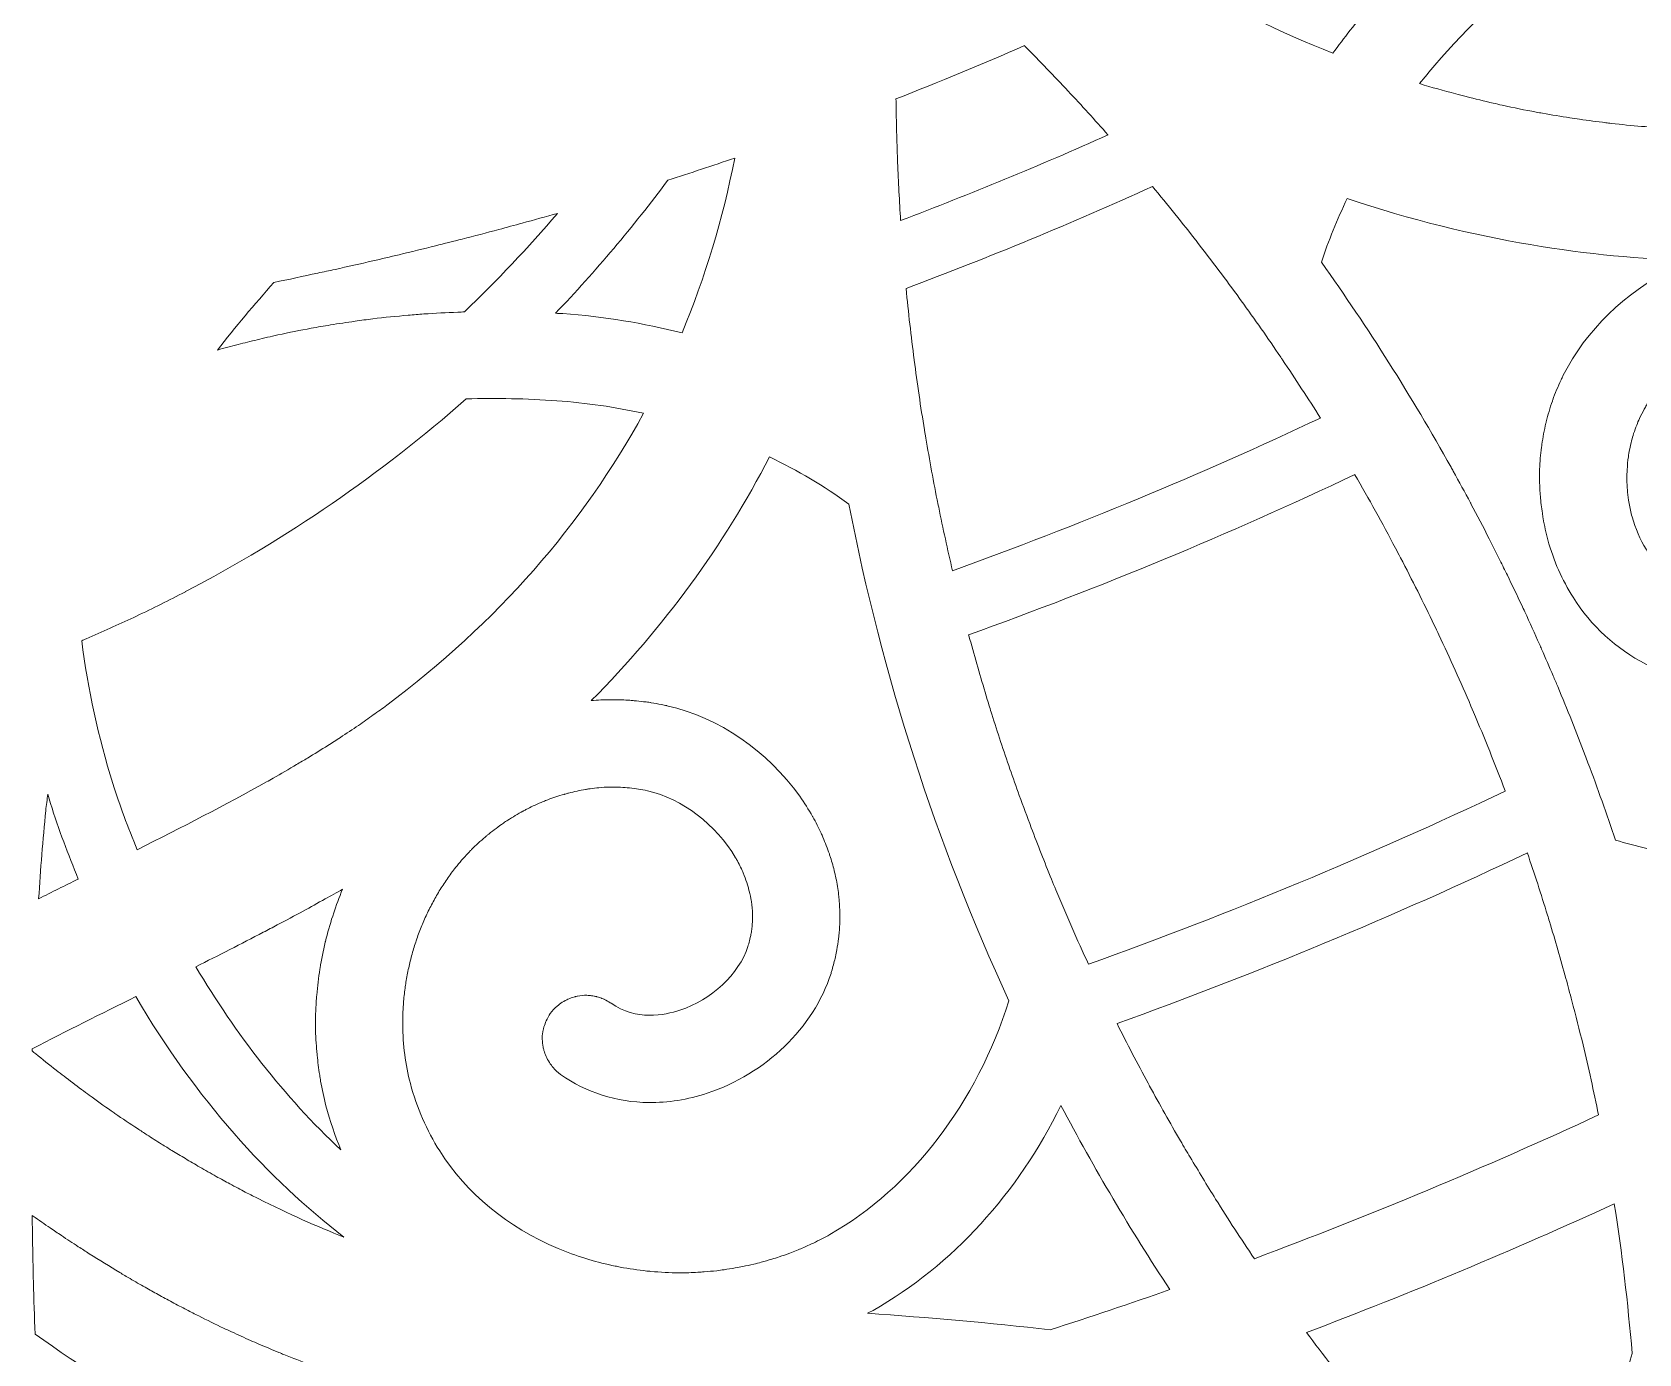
# Model space of a CAD drawing. Header units: millimetres. Extents: x -131 to 670, y -112 to 1620.
# Drawn here: x 492.83 to 541.52, y 576.29 to 616.36 of the extents above; entities that cross this region are included whole.
import ezdxf

# ---------------------------------------------------------------- set-up
doc = ezdxf.new("R2010")
doc.units = ezdxf.units.MM
doc.header["$MEASUREMENT"] = 0
doc.layers.add('Layer 2', color=7, linetype='Continuous')

msp = doc.modelspace()

# ---------------------------------------------------------------- linework, layer by layer
at = {"layer": 'Layer 2', "lineweight": 0}
for points, knots in [([(535.338, 615.354), (536.368, 616.54), (537.502, 617.627), (538.712, 618.617), (539.265, 618.653), (539.816, 618.703), (540.367, 618.759), (540.458, 618.769), (540.548, 618.779), (540.638, 618.789), (541.128, 618.843), (541.617, 618.905), (542.105, 618.975), (542.171, 618.985), (542.236, 618.993), (542.302, 619.003), (543.411, 619.168), (544.515, 619.378), (545.612, 619.63), (545.693, 619.649), (545.773, 619.668), (545.854, 619.687), (546.96, 619.948), (548.058, 620.252), (549.144, 620.602), (549.172, 620.61), (549.199, 620.62), (549.226, 620.628), (549.738, 620.794), (550.248, 620.972), (550.755, 621.157), (550.817, 621.18), (550.879, 621.202), (550.941, 621.225), (551.475, 621.424), (552.007, 621.629), (552.535, 621.85), (553.362, 620.752), (554.101, 619.595), (554.736, 618.374), (555.099, 617.676), (555.441, 616.925), (555.757, 616.135), (554.491, 615.713), (553.25, 615.303), (552.042, 614.935), (552.021, 614.929), (552.001, 614.923), (551.98, 614.916), (551.603, 614.801), (551.228, 614.691), (550.857, 614.585), (550.804, 614.57), (550.752, 614.556), (550.698, 614.541), (550.353, 614.443), (550.01, 614.349), (549.671, 614.261), (549.606, 614.244), (549.543, 614.23), (549.478, 614.213), (549.149, 614.13), (548.822, 614.049), (548.498, 613.975), (548.444, 613.963), (548.392, 613.953), (548.338, 613.942), (547.626, 613.784), (546.928, 613.651), (546.249, 613.555), (546.247, 613.555), (546.244, 613.555), (546.243, 613.555), (546.08, 613.532), (545.905, 613.512), (545.724, 613.494), (545.666, 613.488), (545.604, 613.484), (545.544, 613.478), (545.411, 613.466), (545.275, 613.456), (545.134, 613.447), (545.063, 613.443), (544.99, 613.439), (544.917, 613.435), (544.772, 613.427), (544.621, 613.421), (544.467, 613.416), (544.396, 613.415), (544.327, 613.412), (544.255, 613.411), (544.031, 613.406), (543.801, 613.404), (543.562, 613.407), (543.556, 613.407), (543.552, 613.407), (543.547, 613.407), (543.289, 613.41), (543.019, 613.418), (542.744, 613.43), (542.665, 613.433), (542.583, 613.437), (542.503, 613.442), (542.284, 613.453), (542.061, 613.467), (541.833, 613.484), (541.757, 613.49), (541.682, 613.494), (541.604, 613.501), (541.307, 613.525), (541.003, 613.554), (540.692, 613.59), (540.634, 613.596), (540.575, 613.605), (540.518, 613.611), (540.258, 613.642), (539.993, 613.677), (539.724, 613.716), (539.627, 613.73), (539.529, 613.745), (539.431, 613.76), (539.16, 613.802), (538.884, 613.848), (538.605, 613.899), (538.54, 613.91), (538.477, 613.92), (538.412, 613.932), (538.074, 613.996), (537.73, 614.066), (537.382, 614.143), (537.292, 614.162), (537.201, 614.185), (537.11, 614.205), (536.838, 614.268), (536.564, 614.334), (536.286, 614.405), (536.182, 614.431), (536.078, 614.458), (535.973, 614.486), (535.611, 614.582), (535.247, 614.683), (534.879, 614.795), (534.878, 614.795), (534.877, 614.796), (534.876, 614.796), (535.026, 614.983), (535.178, 615.17), (535.338, 615.354)], [0, 0, 0, 0, 1, 1, 1, 2, 2, 2, 3, 3, 3, 4, 4, 4, 5, 5, 5, 6, 6, 6, 7, 7, 7, 8, 8, 8, 9, 9, 9, 10, 10, 10, 11, 11, 11, 12, 12, 12, 13, 13, 13, 14, 14, 14, 15, 15, 15, 16, 16, 16, 17, 17, 17, 18, 18, 18, 19, 19, 19, 20, 20, 20, 21, 21, 21, 22, 22, 22, 23, 23, 23, 24, 24, 24, 25, 25, 25, 26, 26, 26, 27, 27, 27, 28, 28, 28, 29, 29, 29, 30, 30, 30, 31, 31, 31, 32, 32, 32, 33, 33, 33, 34, 34, 34, 35, 35, 35, 36, 36, 36, 37, 37, 37, 38, 38, 38, 39, 39, 39, 40, 40, 40, 41, 41, 41, 42, 42, 42, 43, 43, 43, 44, 44, 44, 45, 45, 45, 46, 46, 46, 47, 47, 47, 48, 48, 48, 49, 49, 49, 49]), ([(527.481, 618.081), (528.106, 618.389), (528.727, 618.704), (529.345, 619.024), (531.117, 618.752), (532.902, 618.594), (534.691, 618.544), (534.225, 618.075), (533.773, 617.591), (533.339, 617.091), (532.951, 616.645), (532.589, 616.185), (532.247, 615.717), (530.672, 616.344), (529.069, 617.115), (527.481, 618.081)], [0, 0, 0, 0, 1, 1, 1, 2, 2, 2, 3, 3, 3, 4, 4, 4, 5, 5, 5, 5]), ([(522.902, 615.948), (522.912, 615.937), (522.922, 615.927), (522.932, 615.916), (523.371, 615.475), (523.8, 615.025), (524.227, 614.572), (524.635, 614.134), (525.038, 613.691), (525.435, 613.244), (525.435, 613.244), (525.437, 613.242), (525.437, 613.242), (523.368, 612.312), (521.27, 611.452), (519.151, 610.645), (519.114, 611.231), (519.083, 611.818), (519.058, 612.406), (519.043, 612.833), (519.03, 613.261), (519.021, 613.69), (519.017, 613.904), (519.012, 614.118), (519.01, 614.332), (520.317, 614.846), (521.615, 615.384), (522.902, 615.948)], [0, 0, 0, 0, 1, 1, 1, 2, 2, 2, 3, 3, 3, 4, 4, 4, 5, 5, 5, 6, 6, 6, 7, 7, 7, 8, 8, 8, 9, 9, 9, 9]), ([(512.097, 611.87), (512.775, 612.087), (513.451, 612.31), (514.124, 612.539), (513.76, 610.682), (513.222, 608.917), (512.525, 607.241), (511.361, 607.534), (510.155, 607.736), (508.914, 607.823), (508.84, 607.828), (508.766, 607.83), (508.692, 607.835), (509.907, 609.108), (511.044, 610.455), (512.097, 611.87)], [0, 0, 0, 0, 1, 1, 1, 2, 2, 2, 3, 3, 3, 4, 4, 4, 5, 5, 5, 5]), ([(520.724, 600.03), (520.573, 600.67), (520.435, 601.312), (520.304, 601.957), (520.289, 602.031), (520.272, 602.105), (520.257, 602.179), (520.126, 602.841), (520.005, 603.507), (519.894, 604.176), (519.887, 604.218), (519.879, 604.26), (519.872, 604.302), (519.757, 605.003), (519.654, 605.706), (519.562, 606.413), (519.561, 606.416), (519.561, 606.42), (519.56, 606.424), (519.467, 607.142), (519.386, 607.863), (519.316, 608.586), (521.839, 609.534), (524.331, 610.559), (526.782, 611.678), (527.242, 611.126), (527.692, 610.567), (528.133, 610), (528.139, 609.993), (528.145, 609.985), (528.15, 609.978), (528.584, 609.419), (529.009, 608.854), (529.425, 608.281), (529.425, 608.281), (529.473, 608.214), (529.473, 608.214), (529.881, 607.65), (530.28, 607.08), (530.67, 606.503), (530.688, 606.477), (530.705, 606.45), (530.723, 606.424), (531.115, 605.842), (531.498, 605.254), (531.871, 604.658), (528.232, 602.936), (524.511, 601.395), (520.724, 600.03)], [0, 0, 0, 0, 1, 1, 1, 2, 2, 2, 3, 3, 3, 4, 4, 4, 5, 5, 5, 6, 6, 6, 7, 7, 7, 8, 8, 8, 9, 9, 9, 10, 10, 10, 11, 11, 11, 12, 12, 12, 13, 13, 13, 14, 14, 14, 15, 15, 15, 16, 16, 16, 16]), ([(547.357, 591.627), (547.128, 591.564), (546.894, 591.512), (546.659, 591.465), (546.589, 591.452), (546.519, 591.441), (546.449, 591.428), (546.273, 591.397), (546.096, 591.371), (545.918, 591.349), (545.847, 591.341), (545.776, 591.332), (545.706, 591.324), (545.463, 591.3), (545.219, 591.282), (544.972, 591.273), (544.662, 591.263), (544.348, 591.269), (544.033, 591.284), (543.933, 591.289), (543.833, 591.299), (543.733, 591.307), (543.512, 591.323), (543.291, 591.344), (543.069, 591.372), (542.957, 591.386), (542.845, 591.403), (542.733, 591.42), (542.51, 591.455), (542.288, 591.496), (542.065, 591.543), (541.965, 591.564), (541.865, 591.582), (541.765, 591.606), (541.448, 591.68), (541.131, 591.763), (540.816, 591.861), (540.815, 591.861), (540.813, 591.862), (540.813, 591.862), (540.55, 592.651), (540.273, 593.433), (539.982, 594.209), (539.954, 594.283), (539.924, 594.357), (539.896, 594.431), (539.63, 595.131), (539.354, 595.826), (539.066, 596.514), (539.02, 596.624), (538.972, 596.733), (538.925, 596.842), (538.81, 597.113), (538.695, 597.383), (538.577, 597.652), (538.556, 597.701), (538.533, 597.749), (538.511, 597.797), (538.366, 598.125), (538.218, 598.453), (538.068, 598.778), (538.036, 598.846), (538.003, 598.913), (537.972, 598.98), (537.829, 599.285), (537.685, 599.59), (537.538, 599.892), (537.464, 600.045), (537.387, 600.196), (537.312, 600.347), (537.204, 600.564), (537.098, 600.781), (536.989, 600.996), (536.807, 601.353), (536.621, 601.708), (536.433, 602.061), (536.429, 602.07), (536.424, 602.078), (536.42, 602.087), (536.249, 602.407), (536.075, 602.725), (535.899, 603.042), (535.876, 603.083), (535.854, 603.125), (535.831, 603.167), (534.634, 605.314), (533.321, 607.389), (531.901, 609.382), (532.117, 610.034), (532.382, 610.678), (532.683, 611.312), (536.541, 610.014), (540.168, 609.507), (543.055, 609.439), (541.586, 608.794), (540.333, 607.769), (539.512, 606.456), (539.397, 606.271), (539.294, 606.078), (539.198, 605.88), (539.187, 605.858), (539.175, 605.835), (539.165, 605.812), (539.071, 605.615), (538.987, 605.412), (538.913, 605.205), (538.909, 605.194), (538.906, 605.182), (538.902, 605.171), (538.83, 604.965), (538.768, 604.754), (538.715, 604.54), (538.713, 604.529), (538.709, 604.517), (538.706, 604.506), (538.655, 604.291), (538.615, 604.073), (538.584, 603.853), (538.58, 603.826), (538.577, 603.798), (538.573, 603.771), (538.545, 603.551), (538.523, 603.33), (538.516, 603.106), (538.508, 602.886), (538.514, 602.665), (538.526, 602.444), (538.529, 602.392), (538.534, 602.34), (538.538, 602.289), (538.552, 602.116), (538.572, 601.943), (538.599, 601.771), (538.607, 601.716), (538.614, 601.662), (538.624, 601.608), (538.662, 601.391), (538.707, 601.175), (538.766, 600.962), (538.941, 600.329), (539.199, 599.745), (539.53, 599.224), (540.08, 598.356), (540.832, 597.66), (541.739, 597.198), (542.511, 596.804), (543.397, 596.615), (544.3, 596.631), (544.813, 596.639), (545.33, 596.721), (545.835, 596.861), (545.957, 596.894), (546.077, 596.931), (546.196, 596.971), (546.455, 597.06), (546.71, 597.161), (546.957, 597.286), (548.446, 598.033), (549.444, 599.325), (549.699, 600.829), (549.717, 600.937), (549.717, 601.043), (549.709, 601.148), (549.705, 601.212), (549.698, 601.276), (549.684, 601.338), (549.678, 601.366), (549.667, 601.393), (549.659, 601.422), (549.644, 601.472), (549.629, 601.521), (549.608, 601.569), (549.596, 601.597), (549.582, 601.623), (549.568, 601.65), (549.545, 601.695), (549.52, 601.74), (549.491, 601.782), (549.475, 601.807), (549.458, 601.83), (549.44, 601.853), (549.408, 601.895), (549.374, 601.935), (549.336, 601.973), (549.317, 601.992), (549.298, 602.011), (549.278, 602.029), (549.236, 602.068), (549.191, 602.102), (549.143, 602.135), (549.124, 602.149), (549.106, 602.163), (549.086, 602.175), (549.028, 602.211), (548.967, 602.241), (548.903, 602.267), (548.89, 602.273), (548.879, 602.28), (548.866, 602.285), (548.785, 602.315), (548.702, 602.34), (548.614, 602.355), (548.523, 602.371), (548.433, 602.376), (548.345, 602.373), (548.29, 602.372), (548.237, 602.36), (548.183, 602.352), (548.161, 602.348), (548.139, 602.347), (548.117, 602.343), (548.112, 602.342), (548.108, 602.342), (548.104, 602.341), (548.078, 602.335), (548.053, 602.325), (548.027, 602.317), (548.008, 602.312), (547.991, 602.305), (547.973, 602.299), (547.945, 602.29), (547.917, 602.282), (547.89, 602.271), (547.885, 602.269), (547.88, 602.268), (547.875, 602.265), (547.846, 602.253), (547.819, 602.238), (547.791, 602.224), (547.781, 602.219), (547.771, 602.212), (547.76, 602.206), (547.734, 602.191), (547.707, 602.177), (547.682, 602.161), (547.676, 602.157), (547.67, 602.154), (547.664, 602.151), (547.637, 602.132), (547.611, 602.113), (547.586, 602.094), (547.578, 602.088), (547.572, 602.081), (547.565, 602.076), (547.541, 602.057), (547.519, 602.037), (547.496, 602.016), (547.49, 602.01), (547.483, 602.006), (547.477, 601.999), (547.454, 601.977), (547.431, 601.954), (547.409, 601.929), (547.406, 601.926), (547.403, 601.921), (547.399, 601.917), (547.377, 601.891), (547.356, 601.864), (547.336, 601.836), (547.33, 601.829), (547.323, 601.821), (547.318, 601.813), (547.3, 601.788), (547.281, 601.763), (547.264, 601.736), (547.262, 601.732), (547.26, 601.727), (547.257, 601.723), (547.241, 601.694), (547.227, 601.664), (547.212, 601.634), (547.205, 601.618), (547.197, 601.605), (547.19, 601.589), (547.179, 601.564), (547.166, 601.541), (547.156, 601.516), (547.155, 601.513), (547.155, 601.51), (547.154, 601.506), (547.14, 601.468), (547.131, 601.427), (547.121, 601.387), (547.11, 601.348), (547.096, 601.312), (547.089, 601.273), (547.089, 601.272), (547.089, 601.272), (547.089, 601.271), (546.935, 600.363), (546.195, 599.866), (545.768, 599.651), (544.86, 599.195), (543.724, 599.157), (542.939, 599.557), (542.452, 599.805), (542.044, 600.191), (541.741, 600.681), (541.56, 600.975), (541.417, 601.305), (541.317, 601.666), (541.28, 601.798), (541.252, 601.932), (541.228, 602.067), (541.223, 602.099), (541.218, 602.132), (541.213, 602.164), (541.197, 602.273), (541.184, 602.382), (541.175, 602.492), (541.173, 602.521), (541.17, 602.551), (541.168, 602.58), (541.158, 602.749), (541.16, 602.918), (541.169, 603.086), (541.175, 603.22), (541.187, 603.353), (541.205, 603.484), (541.215, 603.554), (541.229, 603.622), (541.242, 603.69), (541.26, 603.785), (541.28, 603.879), (541.304, 603.971), (541.323, 604.044), (541.343, 604.115), (541.366, 604.186), (541.393, 604.274), (541.425, 604.359), (541.458, 604.443), (541.484, 604.511), (541.51, 604.579), (541.54, 604.645), (541.585, 604.742), (541.636, 604.836), (541.689, 604.928), (541.712, 604.969), (541.732, 605.012), (541.756, 605.051), (541.814, 605.143), (541.875, 605.233), (541.94, 605.321), (541.999, 605.399), (542.06, 605.476), (542.124, 605.551), (542.14, 605.571), (542.156, 605.591), (542.172, 605.61), (542.18, 605.619), (542.189, 605.627), (542.197, 605.636), (542.322, 605.778), (542.456, 605.912), (542.599, 606.04), (542.603, 606.043), (542.606, 606.047), (542.611, 606.051), (542.632, 606.07), (542.654, 606.089), (542.676, 606.108), (542.685, 606.116), (542.695, 606.124), (542.704, 606.131), (542.843, 606.249), (542.989, 606.36), (543.14, 606.464), (543.159, 606.477), (543.178, 606.492), (543.197, 606.505), (543.204, 606.509), (543.212, 606.514), (543.219, 606.519), (543.235, 606.529), (543.252, 606.539), (543.269, 606.55), (543.621, 606.778), (544.004, 606.971), (544.41, 607.125), (544.436, 607.135), (544.461, 607.146), (544.487, 607.156), (544.489, 607.157), (544.49, 607.157), (544.492, 607.158), (544.518, 607.167), (544.545, 607.175), (544.572, 607.184), (544.754, 607.248), (544.941, 607.305), (545.131, 607.353), (545.138, 607.355), (545.145, 607.357), (545.152, 607.359), (545.183, 607.367), (545.213, 607.374), (545.243, 607.381), (545.255, 607.383), (545.267, 607.385), (545.278, 607.388), (545.471, 607.432), (545.667, 607.468), (545.864, 607.495), (545.886, 607.498), (545.907, 607.502), (545.928, 607.505), (545.95, 607.507), (545.972, 607.51), (545.994, 607.512), (546.013, 607.514), (546.032, 607.516), (546.051, 607.518), (546.144, 607.528), (546.237, 607.537), (546.33, 607.544), (546.453, 607.552), (546.576, 607.557), (546.7, 607.558), (546.991, 607.561), (547.284, 607.545), (547.576, 607.508), (549.698, 607.241), (551.695, 605.993), (552.885, 604.214), (552.964, 604.096), (553.04, 603.975), (553.112, 603.852), (553.7, 602.844), (554.028, 601.744), (554.091, 600.608), (554.154, 599.472), (553.952, 598.301), (553.482, 597.148), (552.397, 594.484), (550.05, 592.368), (547.357, 591.627)], [0, 0, 0, 0, 1, 1, 1, 2, 2, 2, 3, 3, 3, 4, 4, 4, 5, 5, 5, 6, 6, 6, 7, 7, 7, 8, 8, 8, 9, 9, 9, 10, 10, 10, 11, 11, 11, 12, 12, 12, 13, 13, 13, 14, 14, 14, 15, 15, 15, 16, 16, 16, 17, 17, 17, 18, 18, 18, 19, 19, 19, 20, 20, 20, 21, 21, 21, 22, 22, 22, 23, 23, 23, 24, 24, 24, 25, 25, 25, 26, 26, 26, 27, 27, 27, 28, 28, 28, 29, 29, 29, 30, 30, 30, 31, 31, 31, 32, 32, 32, 33, 33, 33, 34, 34, 34, 35, 35, 35, 36, 36, 36, 37, 37, 37, 38, 38, 38, 39, 39, 39, 40, 40, 40, 41, 41, 41, 42, 42, 42, 43, 43, 43, 44, 44, 44, 45, 45, 45, 46, 46, 46, 47, 47, 47, 48, 48, 48, 49, 49, 49, 50, 50, 50, 51, 51, 51, 52, 52, 52, 53, 53, 53, 54, 54, 54, 55, 55, 55, 56, 56, 56, 57, 57, 57, 58, 58, 58, 59, 59, 59, 60, 60, 60, 61, 61, 61, 62, 62, 62, 63, 63, 63, 64, 64, 64, 65, 65, 65, 66, 66, 66, 67, 67, 67, 68, 68, 68, 69, 69, 69, 70, 70, 70, 71, 71, 71, 72, 72, 72, 73, 73, 73, 74, 74, 74, 75, 75, 75, 76, 76, 76, 77, 77, 77, 78, 78, 78, 79, 79, 79, 80, 80, 80, 81, 81, 81, 82, 82, 82, 83, 83, 83, 84, 84, 84, 85, 85, 85, 86, 86, 86, 87, 87, 87, 88, 88, 88, 89, 89, 89, 90, 90, 90, 91, 91, 91, 92, 92, 92, 93, 93, 93, 94, 94, 94, 95, 95, 95, 96, 96, 96, 97, 97, 97, 98, 98, 98, 99, 99, 99, 100, 100, 100, 101, 101, 101, 102, 102, 102, 103, 103, 103, 104, 104, 104, 105, 105, 105, 106, 106, 106, 107, 107, 107, 108, 108, 108, 109, 109, 109, 110, 110, 110, 111, 111, 111, 112, 112, 112, 113, 113, 113, 114, 114, 114, 115, 115, 115, 116, 116, 116, 117, 117, 117, 118, 118, 118, 119, 119, 119, 120, 120, 120, 121, 121, 121, 122, 122, 122, 123, 123, 123, 124, 124, 124, 125, 125, 125, 126, 126, 126, 127, 127, 127, 128, 128, 128, 129, 129, 129, 130, 130, 130, 131, 131, 131, 132, 132, 132, 133, 133, 133, 134, 134, 134, 135, 135, 135, 136, 136, 136, 137, 137, 137, 138, 138, 138, 139, 139, 139, 140, 140, 140, 141, 141, 141, 142, 142, 142, 143, 143, 143, 144, 144, 144, 145, 145, 145, 145]), ([(505.929, 607.877), (505.862, 607.875), (505.795, 607.869), (505.728, 607.866), (505.386, 607.854), (505.044, 607.835), (504.703, 607.812), (504.544, 607.801), (504.386, 607.789), (504.227, 607.775), (503.869, 607.744), (503.512, 607.709), (503.155, 607.666), (502.974, 607.644), (502.795, 607.617), (502.615, 607.592), (502.366, 607.558), (502.119, 607.521), (501.871, 607.48), (501.677, 607.448), (501.482, 607.416), (501.288, 607.38), (500.95, 607.318), (500.613, 607.251), (500.277, 607.177), (500.066, 607.132), (499.858, 607.08), (499.648, 607.03), (499.456, 606.984), (499.265, 606.936), (499.074, 606.886), (498.864, 606.832), (498.654, 606.778), (498.446, 606.719), (498.445, 606.719), (498.444, 606.718), (498.443, 606.718), (498.992, 607.419), (499.565, 608.102), (500.159, 608.769), (500.603, 608.859), (501.044, 608.956), (501.486, 609.051), (501.662, 609.089), (501.838, 609.125), (502.013, 609.163), (502.394, 609.247), (502.774, 609.335), (503.154, 609.423), (503.419, 609.484), (503.685, 609.545), (503.95, 609.608), (504.32, 609.696), (504.689, 609.787), (505.058, 609.879), (505.326, 609.946), (505.593, 610.014), (505.86, 610.083), (506.232, 610.178), (506.603, 610.274), (506.973, 610.373), (507.211, 610.436), (507.447, 610.503), (507.684, 610.568), (508.039, 610.666), (508.396, 610.76), (508.75, 610.862), (507.859, 609.821), (506.918, 608.825), (505.929, 607.877)], [0, 0, 0, 0, 1, 1, 1, 2, 2, 2, 3, 3, 3, 4, 4, 4, 5, 5, 5, 6, 6, 6, 7, 7, 7, 8, 8, 8, 9, 9, 9, 10, 10, 10, 11, 11, 11, 12, 12, 12, 13, 13, 13, 14, 14, 14, 15, 15, 15, 16, 16, 16, 17, 17, 17, 18, 18, 18, 19, 19, 19, 20, 20, 20, 21, 21, 21, 22, 22, 22, 23, 23, 23, 23]), ([(495.908, 598.612), (495.936, 598.625), (495.963, 598.639), (495.991, 598.653), (496.49, 598.89), (496.985, 599.134), (497.473, 599.39), (497.475, 599.391), (497.478, 599.393), (497.481, 599.395), (500.551, 601.002), (503.407, 602.965), (505.986, 605.237), (506.442, 605.251), (506.899, 605.253), (507.357, 605.244), (507.814, 605.235), (508.272, 605.214), (508.729, 605.182), (509.628, 605.119), (510.505, 604.987), (511.357, 604.801), (509.514, 601.418), (506.921, 598.456), (503.576, 595.95), (503.444, 595.851), (503.304, 595.755), (503.168, 595.657), (503.019, 595.551), (502.873, 595.444), (502.72, 595.339), (502.542, 595.217), (502.356, 595.097), (502.171, 594.977), (502.046, 594.895), (501.921, 594.812), (501.793, 594.731), (501.59, 594.603), (501.383, 594.476), (501.173, 594.349), (501.064, 594.283), (500.954, 594.218), (500.844, 594.152), (500.61, 594.014), (500.374, 593.876), (500.133, 593.739), (500.065, 593.701), (499.996, 593.663), (499.928, 593.624), (498.692, 592.93), (497.376, 592.254), (496.012, 591.571), (495.731, 592.248), (495.484, 592.92), (495.278, 593.573), (494.832, 594.987), (494.517, 596.434), (494.331, 597.905), (494.376, 597.924), (494.421, 597.946), (494.466, 597.965), (494.951, 598.173), (495.432, 598.387), (495.908, 598.612)], [0, 0, 0, 0, 1, 1, 1, 2, 2, 2, 3, 3, 3, 4, 4, 4, 5, 5, 5, 6, 6, 6, 7, 7, 7, 8, 8, 8, 9, 9, 9, 10, 10, 10, 11, 11, 11, 12, 12, 12, 13, 13, 13, 14, 14, 14, 15, 15, 15, 16, 16, 16, 17, 17, 17, 18, 18, 18, 19, 19, 19, 20, 20, 20, 21, 21, 21, 21]), ([(508.292, 585.824), (508.293, 585.744), (508.3, 585.663), (508.315, 585.584), (508.322, 585.551), (508.332, 585.519), (508.341, 585.486), (508.359, 585.424), (508.379, 585.363), (508.405, 585.303), (508.419, 585.271), (508.434, 585.241), (508.451, 585.21), (508.484, 585.149), (508.522, 585.092), (508.565, 585.036), (508.583, 585.012), (508.599, 584.988), (508.618, 584.966), (508.685, 584.889), (508.759, 584.817), (508.845, 584.756), (509.622, 584.204), (510.546, 583.916), (511.516, 583.906), (512.098, 583.899), (512.696, 583.993), (513.289, 584.189), (515.068, 584.777), (516.506, 586.167), (517.041, 587.817), (517.053, 587.854), (517.06, 587.892), (517.071, 587.929), (517.111, 588.061), (517.147, 588.193), (517.176, 588.327), (517.192, 588.395), (517.204, 588.464), (517.216, 588.533), (517.237, 588.647), (517.255, 588.761), (517.268, 588.875), (517.276, 588.942), (517.285, 589.008), (517.29, 589.075), (517.303, 589.227), (517.31, 589.38), (517.31, 589.534), (517.31, 589.57), (517.311, 589.605), (517.31, 589.641), (517.307, 589.802), (517.295, 589.964), (517.279, 590.125), (517.274, 590.173), (517.269, 590.221), (517.263, 590.27), (517.241, 590.438), (517.213, 590.606), (517.177, 590.774), (517.168, 590.812), (517.158, 590.85), (517.149, 590.888), (517.114, 591.037), (517.072, 591.186), (517.025, 591.335), (517.013, 591.371), (517.003, 591.406), (516.991, 591.442), (516.934, 591.611), (516.868, 591.779), (516.795, 591.946), (516.778, 591.987), (516.759, 592.027), (516.741, 592.067), (516.663, 592.235), (516.581, 592.402), (516.488, 592.566), (516.486, 592.57), (516.484, 592.574), (516.482, 592.578), (516.363, 592.789), (516.232, 592.993), (516.092, 593.19), (515.112, 594.566), (513.651, 595.574), (512.068, 595.937), (512.067, 595.938), (512.066, 595.938), (512.066, 595.938), (512.012, 595.951), (511.956, 595.958), (511.902, 595.969), (511.798, 595.99), (511.694, 596.011), (511.589, 596.027), (511.579, 596.029), (511.569, 596.032), (511.559, 596.033), (511.507, 596.041), (511.456, 596.047), (511.405, 596.054), (511.39, 596.056), (511.375, 596.057), (511.36, 596.058), (511.264, 596.07), (511.168, 596.08), (511.072, 596.088), (511.056, 596.09), (511.04, 596.092), (511.024, 596.094), (510.973, 596.098), (510.922, 596.102), (510.87, 596.106), (510.856, 596.106), (510.841, 596.106), (510.826, 596.107), (510.744, 596.111), (510.661, 596.111), (510.579, 596.113), (510.504, 596.115), (510.429, 596.119), (510.354, 596.119), (510.161, 596.116), (509.968, 596.107), (509.775, 596.09), (511.983, 598.318), (513.787, 600.784), (515.177, 603.482), (516.028, 603.068), (516.836, 602.595), (517.582, 602.05), (518.593, 596.831), (520.22, 591.783), (522.433, 586.992), (521.462, 583.915), (519.492, 581.317), (517.007, 579.905), (517.005, 579.904), (517.003, 579.903), (517.001, 579.902), (516.842, 579.811), (516.678, 579.727), (516.512, 579.646), (516.456, 579.62), (516.398, 579.595), (516.342, 579.57), (516.228, 579.518), (516.115, 579.466), (515.999, 579.42), (515.93, 579.392), (515.861, 579.367), (515.792, 579.341), (515.685, 579.301), (515.578, 579.261), (515.47, 579.225), (515.396, 579.2), (515.322, 579.178), (515.248, 579.155), (515.141, 579.123), (515.034, 579.092), (514.926, 579.063), (514.85, 579.043), (514.774, 579.024), (514.697, 579.005), (514.589, 578.98), (514.48, 578.956), (514.37, 578.934), (514.293, 578.919), (514.217, 578.903), (514.139, 578.889), (514.026, 578.87), (513.912, 578.853), (513.798, 578.837), (513.724, 578.827), (513.651, 578.816), (513.576, 578.807), (513.45, 578.793), (513.323, 578.783), (513.197, 578.773), (513.134, 578.768), (513.071, 578.762), (513.009, 578.758), (512.822, 578.747), (512.634, 578.742), (512.447, 578.743), (512.444, 578.743), (512.441, 578.742), (512.437, 578.742), (512.152, 578.743), (511.867, 578.76), (511.583, 578.786), (511.541, 578.79), (511.499, 578.792), (511.457, 578.797), (511.186, 578.825), (510.916, 578.866), (510.649, 578.917), (510.598, 578.927), (510.548, 578.937), (510.498, 578.947), (510.23, 579.002), (509.965, 579.068), (509.703, 579.146), (509.663, 579.158), (509.623, 579.173), (509.583, 579.185), (509.31, 579.271), (509.039, 579.366), (508.774, 579.478), (508.774, 579.478), (508.773, 579.478), (508.773, 579.478), (507.225, 580.13), (505.999, 581.151), (505.182, 582.439), (504.788, 583.061), (504.487, 583.744), (504.294, 584.479), (504.142, 585.059), (504.067, 585.659), (504.061, 586.261), (504.06, 586.413), (504.063, 586.566), (504.071, 586.718), (504.074, 586.785), (504.079, 586.852), (504.084, 586.919), (504.095, 587.07), (504.111, 587.221), (504.132, 587.372), (504.14, 587.432), (504.149, 587.492), (504.159, 587.552), (504.182, 587.7), (504.21, 587.846), (504.242, 587.991), (504.257, 588.059), (504.272, 588.126), (504.289, 588.194), (504.324, 588.336), (504.364, 588.478), (504.407, 588.618), (504.427, 588.683), (504.448, 588.748), (504.47, 588.812), (504.516, 588.949), (504.566, 589.084), (504.62, 589.219), (504.646, 589.285), (504.674, 589.35), (504.702, 589.415), (504.759, 589.547), (504.82, 589.677), (504.885, 589.805), (504.917, 589.869), (504.95, 589.932), (504.984, 589.995), (505.052, 590.12), (505.123, 590.243), (505.198, 590.364), (505.236, 590.425), (505.274, 590.485), (505.313, 590.543), (505.393, 590.665), (505.477, 590.783), (505.564, 590.899), (505.584, 590.926), (505.603, 590.954), (505.623, 590.98), (505.635, 590.996), (505.648, 591.01), (505.661, 591.026), (505.782, 591.178), (505.909, 591.325), (506.042, 591.465), (506.068, 591.492), (506.093, 591.519), (506.119, 591.546), (506.129, 591.556), (506.14, 591.566), (506.15, 591.577), (506.282, 591.708), (506.418, 591.834), (506.558, 591.954), (506.572, 591.965), (506.585, 591.977), (506.598, 591.989), (506.621, 592.007), (506.644, 592.026), (506.667, 592.044), (506.668, 592.045), (506.669, 592.046), (506.67, 592.046), (506.814, 592.164), (506.963, 592.274), (507.116, 592.379), (507.158, 592.408), (507.202, 592.437), (507.245, 592.465), (507.396, 592.562), (507.548, 592.654), (507.704, 592.737), (507.709, 592.74), (507.715, 592.743), (507.72, 592.746), (507.752, 592.763), (507.784, 592.78), (507.816, 592.797), (507.823, 592.8), (507.831, 592.804), (507.839, 592.808), (507.997, 592.889), (508.158, 592.963), (508.32, 593.029), (508.367, 593.048), (508.413, 593.067), (508.46, 593.085), (508.622, 593.147), (508.786, 593.201), (508.95, 593.249), (508.961, 593.252), (508.972, 593.256), (508.982, 593.259), (509.002, 593.264), (509.022, 593.27), (509.041, 593.276), (509.058, 593.28), (509.074, 593.283), (509.09, 593.288), (509.259, 593.332), (509.429, 593.368), (509.599, 593.397), (509.612, 593.399), (509.625, 593.402), (509.638, 593.404), (509.671, 593.409), (509.705, 593.413), (509.738, 593.418), (509.828, 593.43), (509.917, 593.441), (510.007, 593.45), (510.11, 593.459), (510.214, 593.466), (510.317, 593.469), (510.502, 593.474), (510.685, 593.467), (510.867, 593.451), (510.891, 593.449), (510.915, 593.447), (510.938, 593.444), (511.12, 593.426), (511.299, 593.399), (511.475, 593.358), (512.539, 593.113), (513.555, 592.337), (514.147, 591.327), (514.157, 591.31), (514.169, 591.294), (514.179, 591.277), (514.25, 591.15), (514.312, 591.023), (514.368, 590.895), (514.383, 590.86), (514.395, 590.826), (514.408, 590.792), (514.447, 590.696), (514.482, 590.599), (514.512, 590.502), (514.523, 590.465), (514.534, 590.427), (514.544, 590.389), (514.572, 590.289), (514.594, 590.189), (514.611, 590.089), (514.617, 590.059), (514.623, 590.029), (514.628, 589.999), (514.647, 589.868), (514.66, 589.738), (514.663, 589.608), (514.664, 589.58), (514.662, 589.552), (514.662, 589.523), (514.662, 589.458), (514.66, 589.392), (514.656, 589.327), (514.653, 589.283), (514.648, 589.238), (514.642, 589.194), (514.636, 589.141), (514.629, 589.088), (514.62, 589.035), (514.612, 588.991), (514.605, 588.947), (514.595, 588.904), (514.581, 588.841), (514.564, 588.778), (514.546, 588.716), (514.538, 588.69), (514.532, 588.662), (514.524, 588.636), (514.252, 587.798), (513.421, 587.022), (512.457, 586.702), (512.003, 586.552), (511.129, 586.38), (510.377, 586.914), (510.376, 586.915), (510.376, 586.915), (510.376, 586.915), (510.367, 586.921), (510.358, 586.925), (510.349, 586.931), (510.292, 586.968), (510.235, 587.001), (510.175, 587.029), (510.172, 587.031), (510.17, 587.033), (510.167, 587.034), (510.145, 587.044), (510.124, 587.052), (510.101, 587.061), (510.096, 587.063), (510.091, 587.064), (510.087, 587.066), (510.044, 587.082), (510.001, 587.097), (509.957, 587.108), (509.951, 587.11), (509.944, 587.113), (509.938, 587.115), (509.915, 587.12), (509.893, 587.127), (509.871, 587.131), (509.867, 587.132), (509.863, 587.132), (509.86, 587.132), (509.81, 587.142), (509.76, 587.147), (509.709, 587.151), (509.687, 587.152), (509.666, 587.158), (509.644, 587.159), (509.547, 587.161), (509.45, 587.15), (509.354, 587.131), (509.351, 587.13), (509.347, 587.129), (509.343, 587.128), (509.328, 587.125), (509.313, 587.12), (509.298, 587.116), (509.288, 587.113), (509.278, 587.111), (509.268, 587.108), (509.202, 587.09), (509.139, 587.069), (509.076, 587.041), (509.071, 587.039), (509.067, 587.036), (509.062, 587.034), (509.041, 587.024), (509.02, 587.014), (508.999, 587.003), (508.994, 587.001), (508.99, 586.999), (508.985, 586.996), (508.925, 586.964), (508.868, 586.926), (508.813, 586.884), (508.805, 586.878), (508.798, 586.872), (508.791, 586.867), (508.777, 586.856), (508.762, 586.847), (508.748, 586.835), (508.745, 586.832), (508.742, 586.83), (508.739, 586.828), (508.663, 586.761), (508.593, 586.688), (508.532, 586.603), (508.482, 586.532), (508.442, 586.457), (508.408, 586.38), (508.402, 586.369), (508.398, 586.357), (508.393, 586.345), (508.366, 586.279), (508.344, 586.213), (508.327, 586.144), (508.324, 586.132), (508.321, 586.119), (508.318, 586.106), (508.301, 586.027), (508.29, 585.948), (508.288, 585.869), (508.287, 585.854), (508.292, 585.84), (508.292, 585.824)], [0, 0, 0, 0, 1, 1, 1, 2, 2, 2, 3, 3, 3, 4, 4, 4, 5, 5, 5, 6, 6, 6, 7, 7, 7, 8, 8, 8, 9, 9, 9, 10, 10, 10, 11, 11, 11, 12, 12, 12, 13, 13, 13, 14, 14, 14, 15, 15, 15, 16, 16, 16, 17, 17, 17, 18, 18, 18, 19, 19, 19, 20, 20, 20, 21, 21, 21, 22, 22, 22, 23, 23, 23, 24, 24, 24, 25, 25, 25, 26, 26, 26, 27, 27, 27, 28, 28, 28, 29, 29, 29, 30, 30, 30, 31, 31, 31, 32, 32, 32, 33, 33, 33, 34, 34, 34, 35, 35, 35, 36, 36, 36, 37, 37, 37, 38, 38, 38, 39, 39, 39, 40, 40, 40, 41, 41, 41, 42, 42, 42, 43, 43, 43, 44, 44, 44, 45, 45, 45, 46, 46, 46, 47, 47, 47, 48, 48, 48, 49, 49, 49, 50, 50, 50, 51, 51, 51, 52, 52, 52, 53, 53, 53, 54, 54, 54, 55, 55, 55, 56, 56, 56, 57, 57, 57, 58, 58, 58, 59, 59, 59, 60, 60, 60, 61, 61, 61, 62, 62, 62, 63, 63, 63, 64, 64, 64, 65, 65, 65, 66, 66, 66, 67, 67, 67, 68, 68, 68, 69, 69, 69, 70, 70, 70, 71, 71, 71, 72, 72, 72, 73, 73, 73, 74, 74, 74, 75, 75, 75, 76, 76, 76, 77, 77, 77, 78, 78, 78, 79, 79, 79, 80, 80, 80, 81, 81, 81, 82, 82, 82, 83, 83, 83, 84, 84, 84, 85, 85, 85, 86, 86, 86, 87, 87, 87, 88, 88, 88, 89, 89, 89, 90, 90, 90, 91, 91, 91, 92, 92, 92, 93, 93, 93, 94, 94, 94, 95, 95, 95, 96, 96, 96, 97, 97, 97, 98, 98, 98, 99, 99, 99, 100, 100, 100, 101, 101, 101, 102, 102, 102, 103, 103, 103, 104, 104, 104, 105, 105, 105, 106, 106, 106, 107, 107, 107, 108, 108, 108, 109, 109, 109, 110, 110, 110, 111, 111, 111, 112, 112, 112, 113, 113, 113, 114, 114, 114, 115, 115, 115, 116, 116, 116, 117, 117, 117, 118, 118, 118, 119, 119, 119, 120, 120, 120, 121, 121, 121, 122, 122, 122, 123, 123, 123, 124, 124, 124, 125, 125, 125, 126, 126, 126, 127, 127, 127, 128, 128, 128, 129, 129, 129, 130, 130, 130, 131, 131, 131, 132, 132, 132, 133, 133, 133, 134, 134, 134, 135, 135, 135, 136, 136, 136, 137, 137, 137, 138, 138, 138, 139, 139, 139, 140, 140, 140, 141, 141, 141, 142, 142, 142, 143, 143, 143, 144, 144, 144, 145, 145, 145, 146, 146, 146, 147, 147, 147, 148, 148, 148, 149, 149, 149, 150, 150, 150, 151, 151, 151, 152, 152, 152, 153, 153, 153, 154, 154, 154, 155, 155, 155, 156, 156, 156, 157, 157, 157, 158, 158, 158, 159, 159, 159, 160, 160, 160, 161, 161, 161, 162, 162, 162, 163, 163, 163, 164, 164, 164, 165, 165, 165, 166, 166, 166, 167, 167, 167, 167]), ([(524.845, 588.097), (524.499, 588.845), (524.17, 589.599), (523.854, 590.358), (523.81, 590.464), (523.766, 590.57), (523.723, 590.674), (523.511, 591.193), (523.307, 591.714), (523.109, 592.238), (522.986, 592.563), (522.863, 592.887), (522.746, 593.214), (522.649, 593.481), (522.556, 593.749), (522.463, 594.017), (522.273, 594.57), (522.088, 595.124), (521.913, 595.682), (521.867, 595.831), (521.822, 595.98), (521.777, 596.129), (521.602, 596.704), (521.434, 597.28), (521.274, 597.859), (521.254, 597.935), (521.231, 598.01), (521.211, 598.086), (525.189, 599.512), (529.094, 601.13), (532.911, 602.944), (532.912, 602.942), (532.913, 602.94), (532.914, 602.939), (533.34, 602.208), (533.75, 601.466), (534.147, 600.717), (534.199, 600.619), (534.248, 600.52), (534.3, 600.421), (534.653, 599.747), (534.995, 599.068), (535.324, 598.381), (535.37, 598.283), (535.416, 598.185), (535.462, 598.086), (535.799, 597.373), (536.124, 596.653), (536.435, 595.926), (536.435, 595.926), (536.512, 595.745), (536.512, 595.745), (536.846, 594.955), (537.167, 594.158), (537.471, 593.352), (537.472, 593.351), (537.473, 593.35), (537.473, 593.348), (533.352, 591.389), (529.138, 589.639), (524.845, 588.097)], [0, 0, 0, 0, 1, 1, 1, 2, 2, 2, 3, 3, 3, 4, 4, 4, 5, 5, 5, 6, 6, 6, 7, 7, 7, 8, 8, 8, 9, 9, 9, 10, 10, 10, 11, 11, 11, 12, 12, 12, 13, 13, 13, 14, 14, 14, 15, 15, 15, 16, 16, 16, 17, 17, 17, 18, 18, 18, 19, 19, 19, 20, 20, 20, 20]), ([(493.027, 590.083), (493.086, 590.976), (493.154, 591.867), (493.243, 592.755), (493.261, 592.923), (493.284, 593.09), (493.303, 593.258), (493.332, 593.164), (493.356, 593.069), (493.386, 592.976), (493.636, 592.181), (493.924, 591.423), (494.227, 590.682), (493.828, 590.485), (493.427, 590.283), (493.027, 590.083)], [0, 0, 0, 0, 1, 1, 1, 2, 2, 2, 3, 3, 3, 4, 4, 4, 5, 5, 5, 5]), ([(526.697, 584.406), (526.681, 584.436), (526.664, 584.466), (526.648, 584.495), (526.326, 585.091), (526.014, 585.692), (525.71, 586.297), (525.71, 586.298), (525.71, 586.298), (525.71, 586.298), (529.936, 587.823), (534.085, 589.547), (538.145, 591.471), (538.145, 591.471), (538.145, 591.47), (538.145, 591.47), (538.358, 590.847), (538.561, 590.219), (538.756, 589.588), (538.776, 589.524), (538.794, 589.461), (538.813, 589.397), (538.988, 588.824), (539.155, 588.248), (539.314, 587.668), (539.376, 587.443), (539.433, 587.215), (539.492, 586.988), (539.608, 586.546), (539.724, 586.104), (539.831, 585.659), (539.998, 584.953), (540.157, 584.244), (540.301, 583.529), (536.881, 581.943), (533.402, 580.491), (529.871, 579.171), (529.468, 579.766), (529.079, 580.368), (528.698, 580.975), (528.434, 581.397), (528.179, 581.824), (527.925, 582.251), (527.828, 582.414), (527.729, 582.576), (527.633, 582.74), (527.312, 583.291), (527.001, 583.846), (526.697, 584.406)], [0, 0, 0, 0, 1, 1, 1, 2, 2, 2, 3, 3, 3, 4, 4, 4, 5, 5, 5, 6, 6, 6, 7, 7, 7, 8, 8, 8, 9, 9, 9, 10, 10, 10, 11, 11, 11, 12, 12, 12, 13, 13, 13, 14, 14, 14, 15, 15, 15, 16, 16, 16, 16]), ([(501.451, 585.519), (501.455, 585.46), (501.462, 585.401), (501.468, 585.341), (501.487, 585.139), (501.513, 584.938), (501.544, 584.738), (501.554, 584.677), (501.563, 584.617), (501.573, 584.556), (501.618, 584.305), (501.669, 584.055), (501.734, 583.808), (501.856, 583.347), (502.007, 582.901), (502.187, 582.472), (500.474, 584.068), (498.988, 586.003), (497.791, 588.021), (498.485, 588.369), (499.164, 588.717), (499.834, 589.067), (499.976, 589.141), (500.117, 589.215), (500.258, 589.289), (500.523, 589.429), (500.787, 589.57), (501.047, 589.711), (501.27, 589.832), (501.489, 589.955), (501.708, 590.077), (501.883, 590.175), (502.064, 590.271), (502.238, 590.371), (502.135, 590.126), (502.044, 589.875), (501.96, 589.623), (501.953, 589.601), (501.945, 589.58), (501.938, 589.558), (501.855, 589.303), (501.781, 589.046), (501.718, 588.786), (501.716, 588.78), (501.715, 588.773), (501.713, 588.766), (501.65, 588.504), (501.597, 588.241), (501.554, 587.976), (501.553, 587.967), (501.551, 587.958), (501.55, 587.949), (501.508, 587.689), (501.477, 587.427), (501.456, 587.165), (501.453, 587.134), (501.451, 587.104), (501.449, 587.073), (501.429, 586.812), (501.417, 586.551), (501.417, 586.289), (501.417, 586.032), (501.431, 585.775), (501.451, 585.519)], [0, 0, 0, 0, 1, 1, 1, 2, 2, 2, 3, 3, 3, 4, 4, 4, 5, 5, 5, 6, 6, 6, 7, 7, 7, 8, 8, 8, 9, 9, 9, 10, 10, 10, 11, 11, 11, 12, 12, 12, 13, 13, 13, 14, 14, 14, 15, 15, 15, 16, 16, 16, 17, 17, 17, 18, 18, 18, 19, 19, 19, 20, 20, 20, 21, 21, 21, 21]), ([(495.973, 587.117), (497.776, 584.023), (500.002, 581.579), (502.277, 579.827), (501.479, 580.139), (500.604, 580.527), (499.68, 580.992), (499.623, 581.021), (499.567, 581.049), (499.509, 581.078), (499.364, 581.152), (499.217, 581.229), (499.07, 581.306), (498.988, 581.35), (498.906, 581.394), (498.823, 581.439), (498.685, 581.513), (498.547, 581.587), (498.408, 581.665), (498.243, 581.757), (498.076, 581.852), (497.909, 581.948), (497.765, 582.032), (497.619, 582.118), (497.473, 582.205), (497.338, 582.285), (497.203, 582.365), (497.067, 582.449), (496.961, 582.514), (496.855, 582.58), (496.748, 582.647), (496.601, 582.739), (496.454, 582.833), (496.307, 582.928), (496.212, 582.989), (496.118, 583.05), (496.023, 583.113), (495.796, 583.262), (495.568, 583.415), (495.34, 583.573), (495.302, 583.599), (495.264, 583.626), (495.226, 583.653), (495.005, 583.806), (494.784, 583.964), (494.563, 584.126), (494.484, 584.183), (494.405, 584.243), (494.326, 584.301), (494.149, 584.432), (493.973, 584.566), (493.797, 584.701), (493.717, 584.763), (493.637, 584.824), (493.558, 584.887), (493.35, 585.049), (493.143, 585.215), (492.937, 585.384), (492.902, 585.412), (492.868, 585.439), (492.833, 585.468), (492.834, 585.491), (492.834, 585.514), (492.834, 585.537), (493.873, 586.073), (494.926, 586.597), (495.973, 587.117)], [0, 0, 0, 0, 1, 1, 1, 2, 2, 2, 3, 3, 3, 4, 4, 4, 5, 5, 5, 6, 6, 6, 7, 7, 7, 8, 8, 8, 9, 9, 9, 10, 10, 10, 11, 11, 11, 12, 12, 12, 13, 13, 13, 14, 14, 14, 15, 15, 15, 16, 16, 16, 17, 17, 17, 18, 18, 18, 19, 19, 19, 20, 20, 20, 21, 21, 21, 22, 22, 22, 22]), ([(527.312, 578.236), (526.108, 577.811), (524.897, 577.407), (523.682, 577.014), (521.855, 577.23), (519.998, 577.382), (518.148, 577.515), (518.204, 577.545), (518.261, 577.572), (518.315, 577.603), (520.734, 578.978), (522.703, 581.154), (524.009, 583.816), (525.018, 581.909), (526.114, 580.044), (527.312, 578.236)], [0, 0, 0, 0, 1, 1, 1, 2, 2, 2, 3, 3, 3, 4, 4, 4, 5, 5, 5, 5]), ([(492.862, 580.462), (493.034, 580.339), (493.206, 580.222), (493.379, 580.103), (493.492, 580.026), (493.604, 579.949), (493.717, 579.873), (493.888, 579.759), (494.058, 579.646), (494.229, 579.535), (494.34, 579.463), (494.451, 579.393), (494.562, 579.322), (494.872, 579.126), (495.179, 578.936), (495.485, 578.754), (495.589, 578.691), (495.694, 578.627), (495.798, 578.566), (495.952, 578.476), (496.104, 578.39), (496.257, 578.304), (496.387, 578.23), (496.517, 578.157), (496.646, 578.085), (496.789, 578.007), (496.931, 577.929), (497.073, 577.854), (497.221, 577.774), (497.369, 577.697), (497.516, 577.621), (497.637, 577.559), (497.758, 577.495), (497.878, 577.435), (498.132, 577.307), (498.384, 577.183), (498.634, 577.065), (498.715, 577.027), (498.795, 576.991), (498.876, 576.953), (499.069, 576.863), (499.261, 576.776), (499.45, 576.692), (499.534, 576.656), (499.616, 576.62), (499.698, 576.584), (499.904, 576.495), (500.108, 576.41), (500.309, 576.328), (500.359, 576.308), (500.41, 576.286), (500.46, 576.266), (500.991, 576.053), (501.501, 575.866), (501.99, 575.703), (502.012, 575.696), (502.033, 575.689), (502.055, 575.682), (502.294, 575.603), (502.527, 575.529), (502.754, 575.462), (502.759, 575.461), (502.763, 575.459), (502.768, 575.458), (503.008, 575.387), (503.243, 575.32), (503.469, 575.262), (506.317, 574.53), (509.436, 574.182), (512.729, 573.922), (509.207, 573.072), (505.645, 572.354), (502.052, 571.759), (502.04, 571.757), (502.029, 571.755), (502.018, 571.753), (498.794, 573.152), (495.724, 574.886), (492.918, 576.886), (492.902, 577.412), (492.881, 577.939), (492.868, 578.466), (492.852, 579.138), (492.84, 579.811), (492.83, 580.484), (492.84, 580.477), (492.851, 580.469), (492.862, 580.462)], [0, 0, 0, 0, 1, 1, 1, 2, 2, 2, 3, 3, 3, 4, 4, 4, 5, 5, 5, 6, 6, 6, 7, 7, 7, 8, 8, 8, 9, 9, 9, 10, 10, 10, 11, 11, 11, 12, 12, 12, 13, 13, 13, 14, 14, 14, 15, 15, 15, 16, 16, 16, 17, 17, 17, 18, 18, 18, 19, 19, 19, 20, 20, 20, 21, 21, 21, 22, 22, 22, 23, 23, 23, 24, 24, 24, 25, 25, 25, 26, 26, 26, 27, 27, 27, 28, 28, 28, 29, 29, 29, 29]), ([(534.325, 574.362), (534.251, 574.397), (534.179, 574.433), (534.105, 574.467), (533.769, 574.622), (533.429, 574.77), (533.078, 574.905), (533.053, 574.915), (533.027, 574.923), (533.001, 574.933), (532.472, 575.591), (531.955, 576.257), (531.454, 576.933), (534.606, 578.128), (537.715, 579.431), (540.78, 580.835), (541.014, 579.34), (541.191, 577.827), (541.321, 576.301), (541.242, 576.023), (541.17, 575.744), (541.105, 575.465), (541.042, 575.196), (540.988, 574.927), (540.936, 574.658), (540.931, 574.629), (540.926, 574.6), (540.92, 574.571), (540.875, 574.324), (540.834, 574.078), (540.797, 573.832), (540.794, 573.809), (540.79, 573.786), (540.786, 573.762), (540.747, 573.493), (540.712, 573.224), (540.683, 572.956), (540.624, 572.402), (540.587, 571.85), (540.568, 571.304), (540.559, 571.031), (540.555, 570.759), (540.554, 570.489), (540.554, 570.219), (540.558, 569.951), (540.567, 569.686), (540.071, 570.212), (539.545, 570.729), (538.986, 571.226), (538.427, 571.723), (537.836, 572.201), (537.213, 572.649), (536.901, 572.874), (536.581, 573.09), (536.253, 573.298), (535.951, 573.49), (535.64, 573.671), (535.324, 573.847), (535.255, 573.885), (535.184, 573.922), (535.114, 573.96), (534.856, 574.1), (534.593, 574.234), (534.325, 574.362)], [0, 0, 0, 0, 1, 1, 1, 2, 2, 2, 3, 3, 3, 4, 4, 4, 5, 5, 5, 6, 6, 6, 7, 7, 7, 8, 8, 8, 9, 9, 9, 10, 10, 10, 11, 11, 11, 12, 12, 12, 13, 13, 13, 14, 14, 14, 15, 15, 15, 16, 16, 16, 17, 17, 17, 18, 18, 18, 19, 19, 19, 20, 20, 20, 21, 21, 21, 21])]:
    msp.add_open_spline(points, degree=3, knots=knots, dxfattribs=at)

doc.saveas('drawing.dxf')
